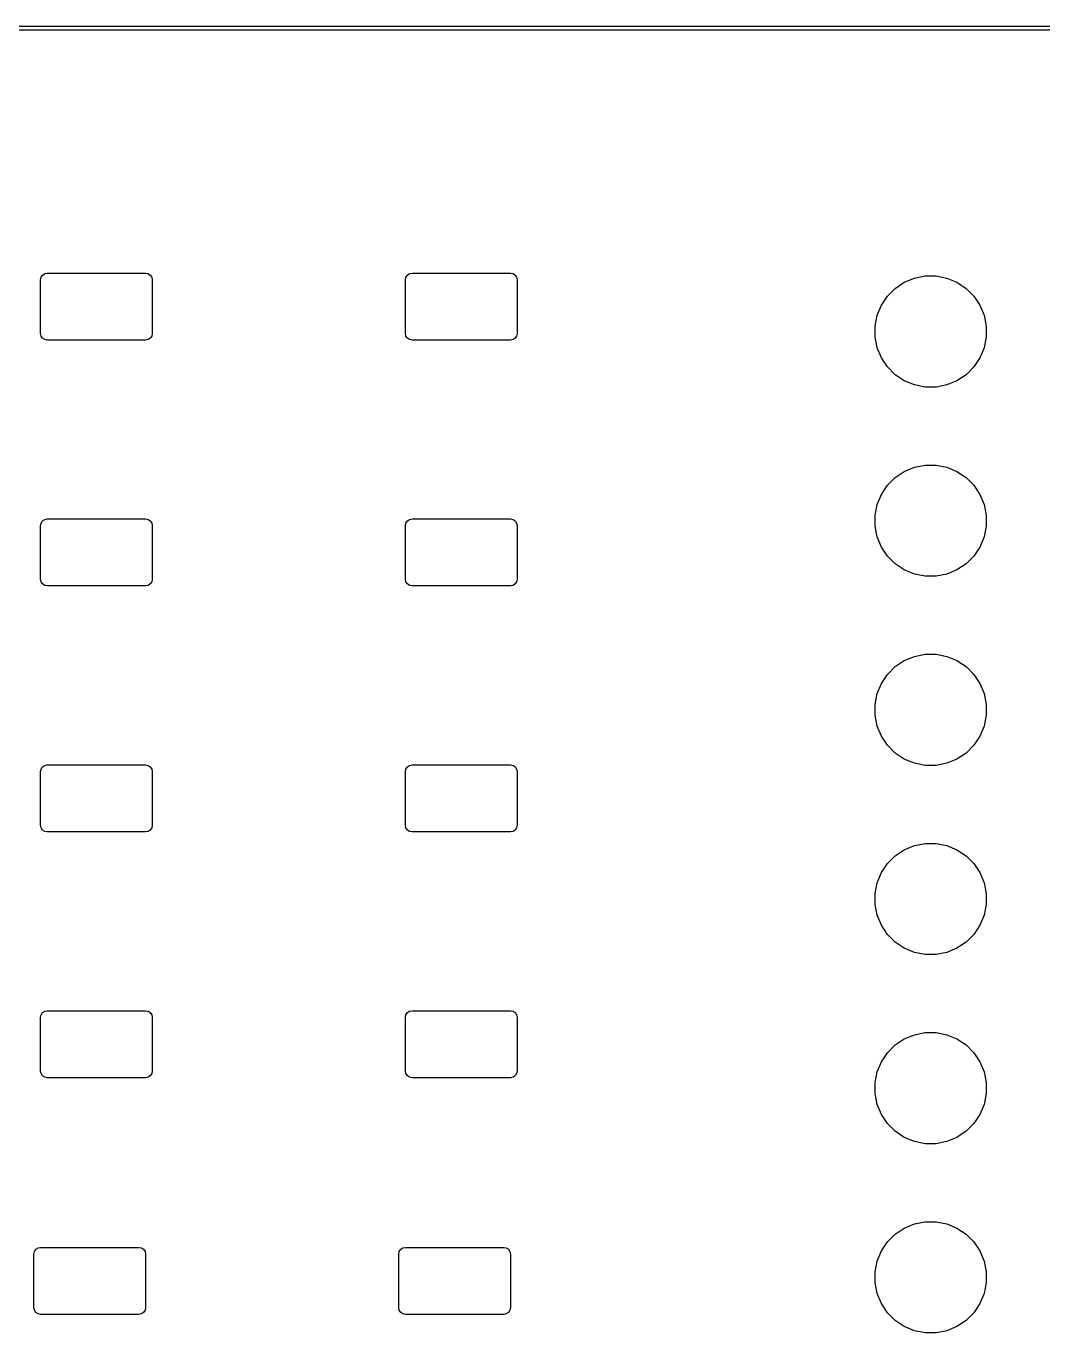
# Model space of a CAD drawing. Header units: millimetres. Extents: x 68 to 175, y -162 to -92.
# Drawn here: x 97.66 to 111.31, y -109.06 to -91.52 of the extents above; entities that cross this region are included whole.
import ezdxf

# ---------------------------------------------------------------- set-up
doc = ezdxf.new("R2010")
doc.units = ezdxf.units.MM
doc.layers.add('Edge.Cuts', color=254, linetype='CONTINUOUS', true_color=0xd0d2cd)

msp = doc.modelspace()

# ---------------------------------------------------------------- linework, layer by layer
at = {"layer": 'Edge.Cuts', "linetype": 'CONTINUOUS'}
for p, q in [((68.199199, -91.5186), (174.599999, -91.515)), ((174.575, -91.565), (68.224193, -91.568599)), ((97.849, -94.922), (97.855851, -94.887558)), ((97.849, -95.642), (97.849, -94.922)), ((97.855851, -94.887558), (97.87536, -94.85836)), ((97.87536, -94.85836), (97.904558, -94.838851)), ((97.904558, -94.838851), (97.939, -94.832)), ((97.939, -94.832), (99.259, -94.832)), ((99.259, -94.832), (99.293442, -94.838851)), ((99.293442, -94.838851), (99.32264, -94.85836)), ((99.32264, -94.85836), (99.342149, -94.887558)), ((99.342149, -94.887558), (99.349, -94.922)), ((99.349, -94.922), (99.349, -95.642)), ((102.749, -94.922), (102.755851, -94.887558)), ((102.749, -95.642), (102.749, -94.922)), ((102.755851, -94.887558), (102.77536, -94.85836)), ((102.77536, -94.85836), (102.804558, -94.838851)), ((102.804558, -94.838851), (102.839, -94.832)), ((102.839, -94.832), (104.159, -94.832)), ((104.159, -94.832), (104.193442, -94.838851)), ((104.193442, -94.838851), (104.22264, -94.85836)), ((104.22264, -94.85836), (104.242149, -94.887558)), ((104.242149, -94.887558), (104.249, -94.922)), ((104.249, -94.922), (104.249, -95.642)), ((109.448452, -94.954468), (109.584286, -94.898204)), ((109.584286, -94.898204), (109.728487, -94.86952)), ((109.728487, -94.86952), (109.875513, -94.86952)), ((109.875513, -94.86952), (110.019714, -94.898204)), ((110.019714, -94.898204), (110.155548, -94.954468)), ((109.222242, -95.140114), (109.326205, -95.036151)), ((109.326205, -95.036151), (109.448452, -94.954468)), ((110.155548, -94.954468), (110.277795, -95.036151)), ((110.277795, -95.036151), (110.381758, -95.140114)), ((109.084295, -95.398195), (109.140559, -95.262361)), ((109.140559, -95.262361), (109.222242, -95.140114)), ((110.381758, -95.140114), (110.463441, -95.262361)), ((110.463441, -95.262361), (110.519705, -95.398195)), ((109.055611, -95.542396), (109.084295, -95.398195)), ((110.519705, -95.398195), (110.548389, -95.542396)), ((109.055611, -95.689422), (109.055611, -95.542396)), ((110.548389, -95.542396), (110.548389, -95.689422)), ((97.855851, -95.676442), (97.849, -95.642)), ((97.87536, -95.70564), (97.855851, -95.676442)), ((97.904558, -95.725149), (97.87536, -95.70564)), ((97.939, -95.732), (97.904558, -95.725149)), ((99.259, -95.732), (97.939, -95.732)), ((99.293442, -95.725149), (99.259, -95.732)), ((99.32264, -95.70564), (99.293442, -95.725149)), ((99.342149, -95.676442), (99.32264, -95.70564)), ((99.349, -95.642), (99.342149, -95.676442)), ((102.755851, -95.676442), (102.749, -95.642)), ((102.77536, -95.70564), (102.755851, -95.676442)), ((102.804558, -95.725149), (102.77536, -95.70564)), ((102.839, -95.732), (102.804558, -95.725149)), ((104.159, -95.732), (102.839, -95.732)), ((104.193442, -95.725149), (104.159, -95.732)), ((104.22264, -95.70564), (104.193442, -95.725149)), ((104.242149, -95.676442), (104.22264, -95.70564)), ((104.249, -95.642), (104.242149, -95.676442)), ((109.084295, -95.833623), (109.055611, -95.689422)), ((110.548389, -95.689422), (110.519705, -95.833623)), ((109.140559, -95.969457), (109.084295, -95.833623)), ((109.222242, -96.091704), (109.140559, -95.969457)), ((110.463441, -95.969457), (110.381758, -96.091704)), ((110.519705, -95.833623), (110.463441, -95.969457)), ((109.326205, -96.195667), (109.222242, -96.091704)), ((110.381758, -96.091704), (110.277795, -96.195667)), ((109.448452, -96.27735), (109.326205, -96.195667)), ((109.584286, -96.333614), (109.448452, -96.27735)), ((109.728487, -96.362298), (109.584286, -96.333614)), ((110.019714, -96.333614), (109.875513, -96.362298)), ((110.155548, -96.27735), (110.019714, -96.333614)), ((110.277795, -96.195667), (110.155548, -96.27735)), ((109.875513, -96.362298), (109.728487, -96.362298)), ((109.326205, -97.576151), (109.448452, -97.494468)), ((109.448452, -97.494468), (109.584286, -97.438204)), ((109.584286, -97.438204), (109.728487, -97.40952)), ((109.728487, -97.40952), (109.875513, -97.40952)), ((109.875513, -97.40952), (110.019714, -97.438204)), ((110.019714, -97.438204), (110.155548, -97.494468)), ((110.155548, -97.494468), (110.277795, -97.576151)), ((109.140559, -97.802361), (109.222242, -97.680114)), ((109.222242, -97.680114), (109.326205, -97.576151)), ((110.277795, -97.576151), (110.381758, -97.680114)), ((110.381758, -97.680114), (110.463441, -97.802361)), ((109.084295, -97.938195), (109.140559, -97.802361)), ((110.463441, -97.802361), (110.519705, -97.938195)), ((109.055611, -98.082396), (109.084295, -97.938195)), ((109.055611, -98.229422), (109.055611, -98.082396)), ((110.519705, -97.938195), (110.548389, -98.082396)), ((110.548389, -98.082396), (110.548389, -98.229422)), ((97.849, -98.222), (97.855851, -98.187558)), ((97.849, -98.942), (97.849, -98.222)), ((97.855851, -98.187558), (97.87536, -98.15836)), ((97.87536, -98.15836), (97.904558, -98.138851)), ((97.904558, -98.138851), (97.939, -98.132)), ((97.939, -98.132), (99.259, -98.132)), ((99.259, -98.132), (99.293442, -98.138851)), ((99.293442, -98.138851), (99.32264, -98.15836)), ((99.32264, -98.15836), (99.342149, -98.187558)), ((99.342149, -98.187558), (99.349, -98.222)), ((99.349, -98.222), (99.349, -98.942)), ((102.749, -98.222), (102.755851, -98.187558)), ((102.749, -98.942), (102.749, -98.222)), ((102.755851, -98.187558), (102.77536, -98.15836)), ((102.77536, -98.15836), (102.804558, -98.138851)), ((102.804558, -98.138851), (102.839, -98.132)), ((102.839, -98.132), (104.159, -98.132)), ((104.159, -98.132), (104.193442, -98.138851)), ((104.193442, -98.138851), (104.22264, -98.15836)), ((104.22264, -98.15836), (104.242149, -98.187558)), ((104.242149, -98.187558), (104.249, -98.222)), ((104.249, -98.222), (104.249, -98.942)), ((109.084295, -98.373623), (109.055611, -98.229422)), ((110.548389, -98.229422), (110.519705, -98.373623)), ((109.140559, -98.509457), (109.084295, -98.373623)), ((110.519705, -98.373623), (110.463441, -98.509457)), ((109.222242, -98.631704), (109.140559, -98.509457)), ((110.463441, -98.509457), (110.381758, -98.631704)), ((109.326205, -98.735667), (109.222242, -98.631704)), ((109.448452, -98.81735), (109.326205, -98.735667)), ((110.277795, -98.735667), (110.155548, -98.81735)), ((110.381758, -98.631704), (110.277795, -98.735667)), ((97.855851, -98.976442), (97.849, -98.942)), ((99.349, -98.942), (99.342149, -98.976442)), ((102.755851, -98.976442), (102.749, -98.942)), ((104.249, -98.942), (104.242149, -98.976442)), ((109.584286, -98.873614), (109.448452, -98.81735)), ((109.728487, -98.902298), (109.584286, -98.873614)), ((109.875513, -98.902298), (109.728487, -98.902298)), ((110.019714, -98.873614), (109.875513, -98.902298)), ((110.155548, -98.81735), (110.019714, -98.873614)), ((97.87536, -99.00564), (97.855851, -98.976442)), ((97.904558, -99.025149), (97.87536, -99.00564)), ((97.939, -99.032), (97.904558, -99.025149)), ((99.259, -99.032), (97.939, -99.032)), ((99.293442, -99.025149), (99.259, -99.032)), ((99.32264, -99.00564), (99.293442, -99.025149)), ((99.342149, -98.976442), (99.32264, -99.00564)), ((102.77536, -99.00564), (102.755851, -98.976442)), ((102.804558, -99.025149), (102.77536, -99.00564)), ((102.839, -99.032), (102.804558, -99.025149)), ((104.159, -99.032), (102.839, -99.032)), ((104.193442, -99.025149), (104.159, -99.032)), ((104.22264, -99.00564), (104.193442, -99.025149)), ((104.242149, -98.976442), (104.22264, -99.00564)), ((109.448452, -100.034468), (109.584286, -99.978204)), ((109.584286, -99.978204), (109.728487, -99.94952)), ((109.728487, -99.94952), (109.875513, -99.94952)), ((109.875513, -99.94952), (110.019714, -99.978204)), ((110.019714, -99.978204), (110.155548, -100.034468)), ((109.222242, -100.220114), (109.326205, -100.116151)), ((109.326205, -100.116151), (109.448452, -100.034468)), ((110.155548, -100.034468), (110.277795, -100.116151)), ((110.277795, -100.116151), (110.381758, -100.220114)), ((109.084295, -100.478195), (109.140559, -100.342361)), ((109.140559, -100.342361), (109.222242, -100.220114)), ((110.381758, -100.220114), (110.463441, -100.342361)), ((110.463441, -100.342361), (110.519705, -100.478195)), ((109.055611, -100.622396), (109.084295, -100.478195)), ((110.519705, -100.478195), (110.548389, -100.622396)), ((109.055611, -100.769422), (109.055611, -100.622396)), ((110.548389, -100.622396), (110.548389, -100.769422)), ((109.084295, -100.913623), (109.055611, -100.769422)), ((110.548389, -100.769422), (110.519705, -100.913623)), ((109.140559, -101.049457), (109.084295, -100.913623)), ((109.222242, -101.171704), (109.140559, -101.049457)), ((110.463441, -101.049457), (110.381758, -101.171704)), ((110.519705, -100.913623), (110.463441, -101.049457)), ((109.326205, -101.275667), (109.222242, -101.171704)), ((110.381758, -101.171704), (110.277795, -101.275667)), ((109.448452, -101.35735), (109.326205, -101.275667)), ((109.584286, -101.413614), (109.448452, -101.35735)), ((109.728487, -101.442298), (109.584286, -101.413614)), ((110.019714, -101.413614), (109.875513, -101.442298)), ((110.155548, -101.35735), (110.019714, -101.413614)), ((110.277795, -101.275667), (110.155548, -101.35735)), ((97.849, -101.526), (97.855851, -101.491558)), ((97.849, -102.246), (97.849, -101.526)), ((97.855851, -101.491558), (97.87536, -101.46236)), ((97.87536, -101.46236), (97.904558, -101.442851)), ((97.904558, -101.442851), (97.939, -101.436)), ((97.939, -101.436), (99.259, -101.436)), ((99.259, -101.436), (99.293442, -101.442851)), ((99.293442, -101.442851), (99.32264, -101.46236)), ((99.32264, -101.46236), (99.342149, -101.491558)), ((99.342149, -101.491558), (99.349, -101.526)), ((99.349, -101.526), (99.349, -102.246)), ((102.749, -101.526), (102.755851, -101.491558)), ((102.749, -102.246), (102.749, -101.526)), ((102.755851, -101.491558), (102.77536, -101.46236)), ((102.77536, -101.46236), (102.804558, -101.442851)), ((102.804558, -101.442851), (102.839, -101.436)), ((102.839, -101.436), (104.159, -101.436)), ((104.159, -101.436), (104.193442, -101.442851)), ((104.193442, -101.442851), (104.22264, -101.46236)), ((104.22264, -101.46236), (104.242149, -101.491558)), ((104.242149, -101.491558), (104.249, -101.526)), ((104.249, -101.526), (104.249, -102.246)), ((109.875513, -101.442298), (109.728487, -101.442298)), ((97.855851, -102.280442), (97.849, -102.246)), ((97.87536, -102.30964), (97.855851, -102.280442)), ((99.342149, -102.280442), (99.32264, -102.30964)), ((99.349, -102.246), (99.342149, -102.280442)), ((102.755851, -102.280442), (102.749, -102.246)), ((102.77536, -102.30964), (102.755851, -102.280442)), ((104.242149, -102.280442), (104.22264, -102.30964)), ((104.249, -102.246), (104.242149, -102.280442)), ((97.904558, -102.329149), (97.87536, -102.30964)), ((97.939, -102.336), (97.904558, -102.329149)), ((99.259, -102.336), (97.939, -102.336)), ((99.293442, -102.329149), (99.259, -102.336)), ((99.32264, -102.30964), (99.293442, -102.329149)), ((102.804558, -102.329149), (102.77536, -102.30964)), ((102.839, -102.336), (102.804558, -102.329149)), ((104.159, -102.336), (102.839, -102.336)), ((104.193442, -102.329149), (104.159, -102.336)), ((104.22264, -102.30964), (104.193442, -102.329149)), ((109.326205, -102.656151), (109.448452, -102.574468)), ((109.448452, -102.574468), (109.584286, -102.518204)), ((109.584286, -102.518204), (109.728487, -102.48952)), ((109.728487, -102.48952), (109.875513, -102.48952)), ((109.875513, -102.48952), (110.019714, -102.518204)), ((110.019714, -102.518204), (110.155548, -102.574468)), ((110.155548, -102.574468), (110.277795, -102.656151)), ((109.140559, -102.882361), (109.222242, -102.760114)), ((109.222242, -102.760114), (109.326205, -102.656151)), ((110.277795, -102.656151), (110.381758, -102.760114)), ((110.381758, -102.760114), (110.463441, -102.882361)), ((109.084295, -103.018195), (109.140559, -102.882361)), ((110.463441, -102.882361), (110.519705, -103.018195)), ((109.055611, -103.162396), (109.084295, -103.018195)), ((109.055611, -103.309422), (109.055611, -103.162396)), ((110.519705, -103.018195), (110.548389, -103.162396)), ((110.548389, -103.162396), (110.548389, -103.309422)), ((109.084295, -103.453623), (109.055611, -103.309422)), ((110.548389, -103.309422), (110.519705, -103.453623)), ((109.140559, -103.589457), (109.084295, -103.453623)), ((110.519705, -103.453623), (110.463441, -103.589457)), ((109.222242, -103.711704), (109.140559, -103.589457)), ((110.463441, -103.589457), (110.381758, -103.711704)), ((109.326205, -103.815667), (109.222242, -103.711704)), ((109.448452, -103.89735), (109.326205, -103.815667)), ((110.277795, -103.815667), (110.155548, -103.89735)), ((110.381758, -103.711704), (110.277795, -103.815667)), ((109.584286, -103.953614), (109.448452, -103.89735)), ((109.728487, -103.982298), (109.584286, -103.953614)), ((109.875513, -103.982298), (109.728487, -103.982298)), ((110.019714, -103.953614), (109.875513, -103.982298)), ((110.155548, -103.89735), (110.019714, -103.953614)), ((97.87536, -104.76236), (97.904558, -104.742851)), ((97.904558, -104.742851), (97.939, -104.736)), ((97.939, -104.736), (99.259, -104.736)), ((99.259, -104.736), (99.293442, -104.742851)), ((99.293442, -104.742851), (99.32264, -104.76236)), ((102.77536, -104.76236), (102.804558, -104.742851)), ((102.804558, -104.742851), (102.839, -104.736)), ((102.839, -104.736), (104.159, -104.736)), ((104.159, -104.736), (104.193442, -104.742851)), ((104.193442, -104.742851), (104.22264, -104.76236)), ((97.849, -104.826), (97.855851, -104.791558)), ((97.849, -105.546), (97.849, -104.826)), ((97.855851, -104.791558), (97.87536, -104.76236)), ((99.32264, -104.76236), (99.342149, -104.791558)), ((99.342149, -104.791558), (99.349, -104.826)), ((99.349, -104.826), (99.349, -105.546)), ((102.749, -104.826), (102.755851, -104.791558)), ((102.749, -105.546), (102.749, -104.826)), ((102.755851, -104.791558), (102.77536, -104.76236)), ((104.22264, -104.76236), (104.242149, -104.791558)), ((104.242149, -104.791558), (104.249, -104.826)), ((104.249, -104.826), (104.249, -105.546)), ((109.448452, -105.114468), (109.584286, -105.058204)), ((109.584286, -105.058204), (109.728487, -105.02952)), ((109.728487, -105.02952), (109.875513, -105.02952)), ((109.875513, -105.02952), (110.019714, -105.058204)), ((110.019714, -105.058204), (110.155548, -105.114468)), ((109.222242, -105.300114), (109.326205, -105.196151)), ((109.326205, -105.196151), (109.448452, -105.114468)), ((110.155548, -105.114468), (110.277795, -105.196151)), ((110.277795, -105.196151), (110.381758, -105.300114)), ((109.084295, -105.558195), (109.140559, -105.422361)), ((109.140559, -105.422361), (109.222242, -105.300114)), ((110.381758, -105.300114), (110.463441, -105.422361)), ((110.463441, -105.422361), (110.519705, -105.558195)), ((97.855851, -105.580442), (97.849, -105.546)), ((97.87536, -105.60964), (97.855851, -105.580442)), ((97.904558, -105.629149), (97.87536, -105.60964)), ((97.939, -105.636), (97.904558, -105.629149)), ((99.293442, -105.629149), (99.259, -105.636)), ((99.32264, -105.60964), (99.293442, -105.629149)), ((99.342149, -105.580442), (99.32264, -105.60964)), ((99.349, -105.546), (99.342149, -105.580442)), ((102.755851, -105.580442), (102.749, -105.546)), ((102.77536, -105.60964), (102.755851, -105.580442)), ((102.804558, -105.629149), (102.77536, -105.60964)), ((102.839, -105.636), (102.804558, -105.629149)), ((104.193442, -105.629149), (104.159, -105.636)), ((104.22264, -105.60964), (104.193442, -105.629149)), ((104.242149, -105.580442), (104.22264, -105.60964)), ((104.249, -105.546), (104.242149, -105.580442)), ((109.055611, -105.702396), (109.084295, -105.558195)), ((110.519705, -105.558195), (110.548389, -105.702396)), ((99.259, -105.636), (97.939, -105.636)), ((104.159, -105.636), (102.839, -105.636)), ((109.055611, -105.849422), (109.055611, -105.702396)), ((110.548389, -105.702396), (110.548389, -105.849422)), ((109.084295, -105.993623), (109.055611, -105.849422)), ((110.548389, -105.849422), (110.519705, -105.993623)), ((109.140559, -106.129457), (109.084295, -105.993623)), ((109.222242, -106.251704), (109.140559, -106.129457)), ((110.463441, -106.129457), (110.381758, -106.251704)), ((110.519705, -105.993623), (110.463441, -106.129457)), ((109.326205, -106.355667), (109.222242, -106.251704)), ((110.381758, -106.251704), (110.277795, -106.355667)), ((109.448452, -106.43735), (109.326205, -106.355667)), ((109.584286, -106.493614), (109.448452, -106.43735)), ((109.728487, -106.522298), (109.584286, -106.493614)), ((110.019714, -106.493614), (109.875513, -106.522298)), ((110.155548, -106.43735), (110.019714, -106.493614)), ((110.277795, -106.355667), (110.155548, -106.43735)), ((109.875513, -106.522298), (109.728487, -106.522298)), ((109.222242, -107.840114), (109.326205, -107.736151)), ((109.326205, -107.736151), (109.448452, -107.654468)), ((109.448452, -107.654468), (109.584286, -107.598204)), ((109.584286, -107.598204), (109.728487, -107.56952)), ((109.728487, -107.56952), (109.875513, -107.56952)), ((109.875513, -107.56952), (110.019714, -107.598204)), ((110.019714, -107.598204), (110.155548, -107.654468)), ((110.155548, -107.654468), (110.277795, -107.736151)), ((110.277795, -107.736151), (110.381758, -107.840114)), ((97.814558, -107.920851), (97.849, -107.914)), ((97.849, -107.914), (99.169, -107.914)), ((99.169, -107.914), (99.203442, -107.920851)), ((102.714558, -107.920851), (102.749, -107.914)), ((102.749, -107.914), (104.069, -107.914)), ((104.069, -107.914), (104.103442, -107.920851)), ((109.140559, -107.962361), (109.222242, -107.840114)), ((110.381758, -107.840114), (110.463441, -107.962361)), ((97.759, -108.004), (97.765851, -107.969558)), ((97.759, -108.724), (97.759, -108.004)), ((97.765851, -107.969558), (97.78536, -107.94036)), ((97.78536, -107.94036), (97.814558, -107.920851)), ((99.203442, -107.920851), (99.23264, -107.94036)), ((99.23264, -107.94036), (99.252149, -107.969558)), ((99.252149, -107.969558), (99.259, -108.004)), ((99.259, -108.004), (99.259, -108.724)), ((102.659, -108.004), (102.665851, -107.969558)), ((102.659, -108.724), (102.659, -108.004)), ((102.665851, -107.969558), (102.68536, -107.94036)), ((102.68536, -107.94036), (102.714558, -107.920851)), ((104.103442, -107.920851), (104.13264, -107.94036)), ((104.13264, -107.94036), (104.152149, -107.969558)), ((104.152149, -107.969558), (104.159, -108.004)), ((104.159, -108.004), (104.159, -108.724)), ((109.084295, -108.098195), (109.140559, -107.962361)), ((110.463441, -107.962361), (110.519705, -108.098195)), ((109.055611, -108.242396), (109.084295, -108.098195)), ((109.055611, -108.389422), (109.055611, -108.242396)), ((110.519705, -108.098195), (110.548389, -108.242396)), ((110.548389, -108.242396), (110.548389, -108.389422)), ((109.084295, -108.533623), (109.055611, -108.389422)), ((110.548389, -108.389422), (110.519705, -108.533623)), ((109.140559, -108.669457), (109.084295, -108.533623)), ((110.519705, -108.533623), (110.463441, -108.669457)), ((97.765851, -108.758442), (97.759, -108.724)), ((97.78536, -108.78764), (97.765851, -108.758442)), ((97.814558, -108.807149), (97.78536, -108.78764)), ((99.23264, -108.78764), (99.203442, -108.807149)), ((99.252149, -108.758442), (99.23264, -108.78764)), ((99.259, -108.724), (99.252149, -108.758442)), ((102.665851, -108.758442), (102.659, -108.724)), ((102.68536, -108.78764), (102.665851, -108.758442)), ((102.714558, -108.807149), (102.68536, -108.78764)), ((104.13264, -108.78764), (104.103442, -108.807149)), ((104.152149, -108.758442), (104.13264, -108.78764)), ((104.159, -108.724), (104.152149, -108.758442)), ((109.222242, -108.791704), (109.140559, -108.669457)), ((109.326205, -108.895667), (109.222242, -108.791704)), ((110.381758, -108.791704), (110.277795, -108.895667)), ((110.463441, -108.669457), (110.381758, -108.791704)), ((97.849, -108.814), (97.814558, -108.807149)), ((99.169, -108.814), (97.849, -108.814)), ((99.203442, -108.807149), (99.169, -108.814)), ((102.749, -108.814), (102.714558, -108.807149)), ((104.069, -108.814), (102.749, -108.814)), ((104.103442, -108.807149), (104.069, -108.814)), ((109.448452, -108.97735), (109.326205, -108.895667)), ((110.277795, -108.895667), (110.155548, -108.97735)), ((109.584286, -109.033614), (109.448452, -108.97735)), ((109.728487, -109.062298), (109.584286, -109.033614)), ((109.875513, -109.062298), (109.728487, -109.062298)), ((110.019714, -109.033614), (109.875513, -109.062298)), ((110.155548, -108.97735), (110.019714, -109.033614))]:
    msp.add_line(p, q, dxfattribs=at)

doc.saveas('drawing.dxf')
